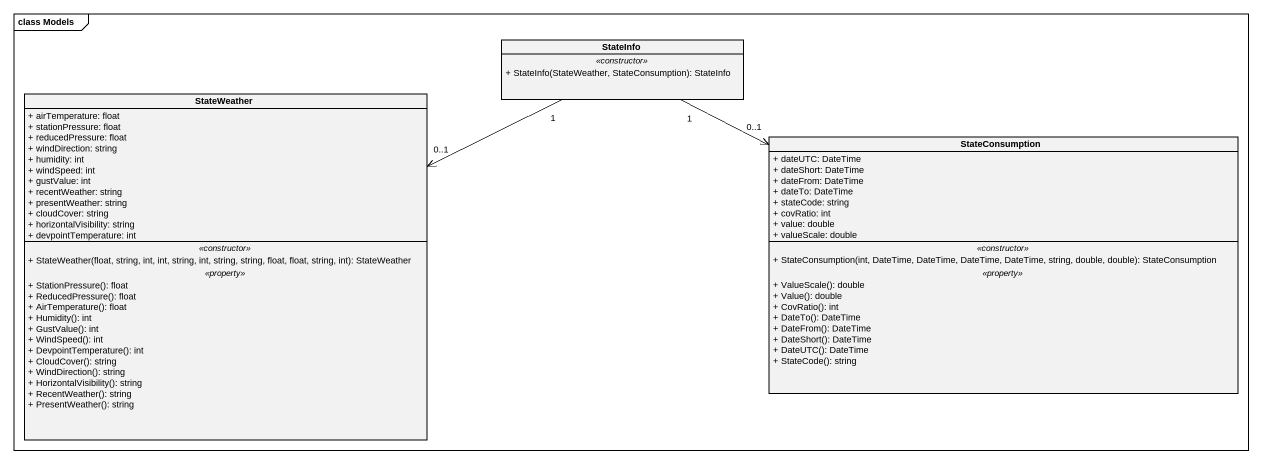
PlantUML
@startuml
mainframe class Models
hide circle
hide empty members
skinparam classAttributeIconSize 0
class StateInfo {
  .. <<constructor>> ..
  + StateInfo(StateWeather, StateConsumption): StateInfo
}
class StateWeather {
  + airTemperature: float
  + stationPressure: float
  + reducedPressure: float
  + windDirection: string
  + humidity: int
  + windSpeed: int
  + gustValue: int
  + recentWeather: string
  + presentWeather: string
  + cloudCover: string
  + horizontalVisibility: string
  + devpointTemperature: int
  .. <<constructor>> ..
  + StateWeather(float, string, int, int, string, int, string, string, float, float, string, int): StateWeather
  .. <<property>> ..
  + StationPressure(): float
  + ReducedPressure(): float
  + AirTemperature(): float
  + Humidity(): int
  + GustValue(): int
  + WindSpeed(): int
  + DevpointTemperature(): int
  + CloudCover(): string
  + WindDirection(): string
  + HorizontalVisibility(): string
  + RecentWeather(): string
  + PresentWeather(): string
}
class StateConsumption {
  + dateUTC: DateTime
  + dateShort: DateTime
  + dateFrom: DateTime
  + dateTo: DateTime
  + stateCode: string
  + covRatio: int
  + value: double
  + valueScale: double
  .. <<constructor>> ..
  + StateConsumption(int, DateTime, DateTime, DateTime, DateTime, string, double, double): StateConsumption
  .. <<property>> ..
  + ValueScale(): double
  + Value(): double
  + CovRatio(): int
  + DateTo(): DateTime
  + DateFrom(): DateTime
  + DateShort(): DateTime
  + DateUTC(): DateTime
  + StateCode(): string
}
StateInfo "1" -left-> "0..1" StateWeather
StateInfo "1" -right-> "0..1" StateConsumption
@enduml
